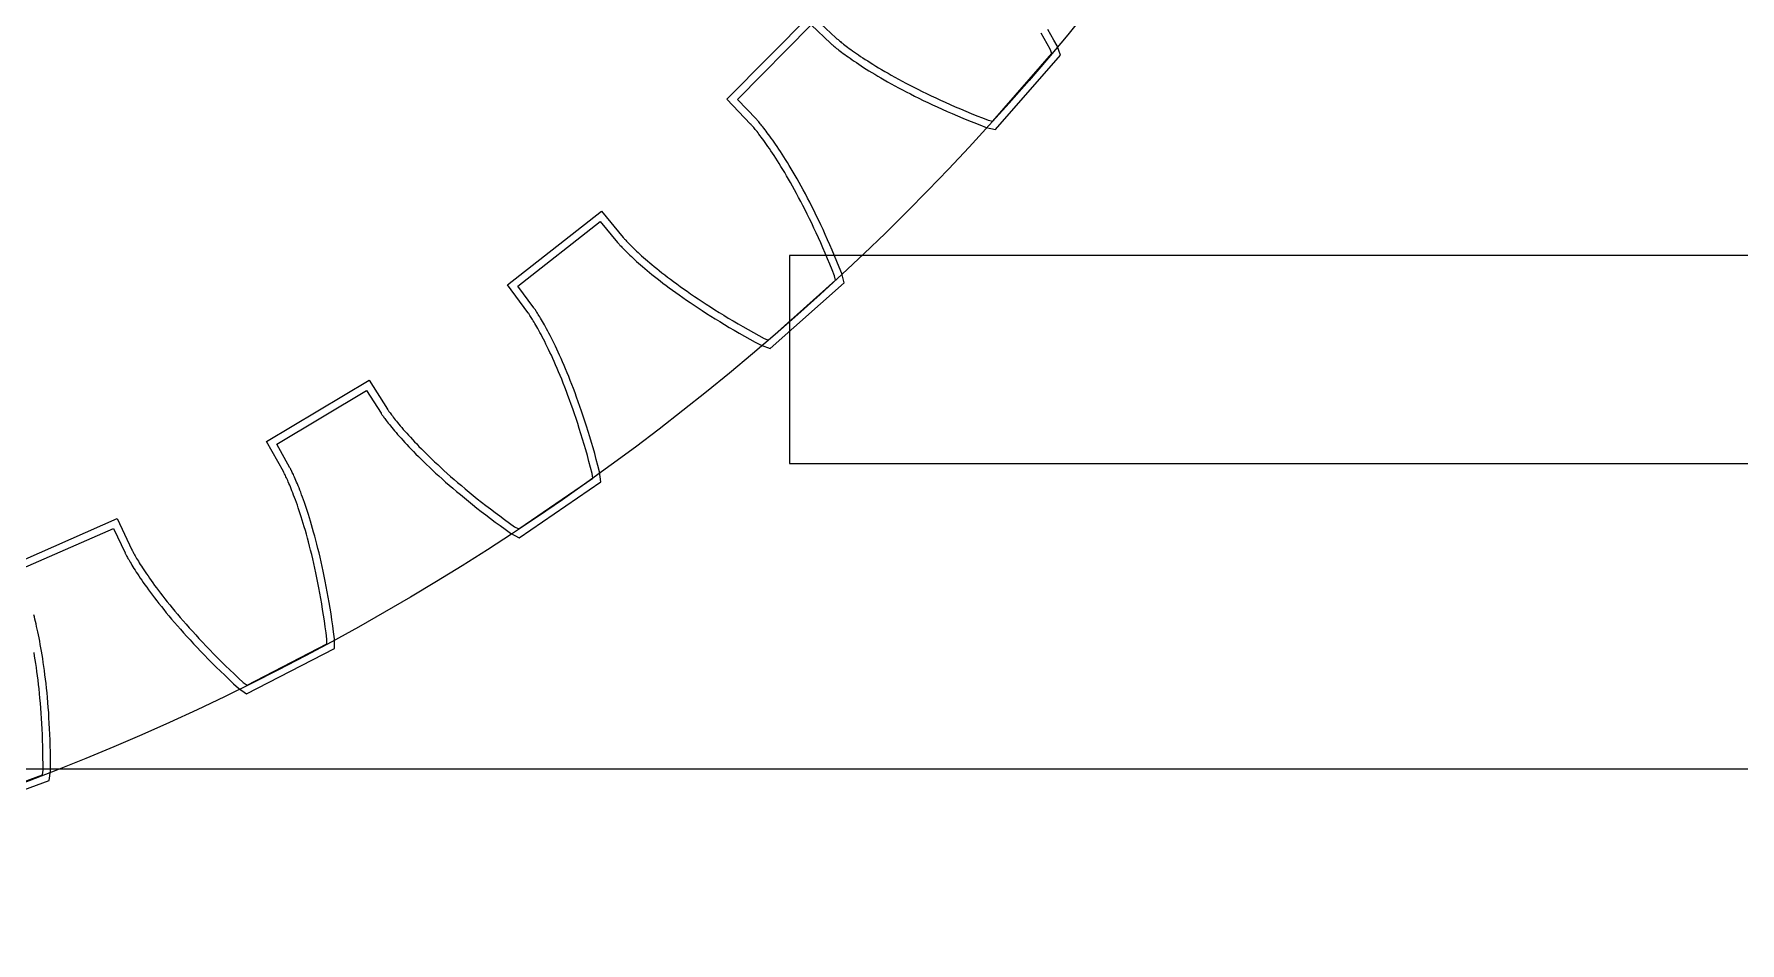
# Model space of a CAD drawing. Header units: inches. Extents: x -44 to 82, y -33 to 33.
# Drawn here: x 11.8 to 34.38, y -33.02 to -21 of the extents above; entities that cross this region are included whole.
import ezdxf

# ---------------------------------------------------------------- set-up
doc = ezdxf.new("R2010")
doc.units = ezdxf.units.IN
doc.header["$MEASUREMENT"] = 0
for name, color, linetype in [('gearMount', 6, 'Continuous'), ('gearsBot_kerf', 133, 'Continuous'), ('gearsTop', 5, 'Continuous'), ('gearsTop_kerf', 163, 'Continuous'), ('stepperMountTop_kerf', 11, 'Continuous')]:
    doc.layers.add(name, color=color, linetype=linetype)

msp = doc.modelspace()

# ---------------------------------------------------------------- linework, layer by layer
at = {"layer": 'gearMount'}
msp.add_circle((0.001, -0.004), 33.02, dxfattribs=at)
at = {"layer": 'gearsBot_kerf', "lineweight": 18}
for points in [[(11.579, -28.098), (12.848, -27.541), (13.001, -27.864), (13.003, -27.87), (13.006, -27.875), (13.01, -27.883), (13.015, -27.891), (13.02, -27.901), (13.026, -27.912), (13.033, -27.925), (13.04, -27.939), (13.049, -27.953), (13.058, -27.97), (13.068, -27.987), (13.08, -28.006), (13.092, -28.025), (13.104, -28.046), (13.118, -28.069), (13.133, -28.092), (13.149, -28.117), (13.166, -28.142), (13.184, -28.169), (13.202, -28.197), (13.222, -28.226), (13.243, -28.256), (13.265, -28.287), (13.288, -28.319), (13.312, -28.353), (13.338, -28.387), (13.364, -28.422), (13.392, -28.459), (13.42, -28.496), (13.45, -28.534), (13.482, -28.574), (13.514, -28.614), (13.547, -28.655), (13.582, -28.697), (13.618, -28.74), (13.656, -28.784), (13.694, -28.829), (13.734, -28.874), (13.776, -28.921), (13.818, -28.968), (13.862, -29.016), (13.907, -29.065), (13.954, -29.115), (14.002, -29.165), (14.051, -29.216), (14.102, -29.268), (14.154, -29.321), (14.208, -29.374), (14.263, -29.428), (14.32, -29.483), (14.378, -29.538), (14.437, -29.594), (14.503, -29.655), (14.61, -29.728), (15.772, -29.128), (15.774, -28.999), (15.762, -28.91), (15.751, -28.829), (15.74, -28.749), (15.728, -28.672), (15.716, -28.596), (15.704, -28.521), (15.691, -28.448), (15.678, -28.377), (15.665, -28.307), (15.652, -28.238), (15.638, -28.172), (15.625, -28.106), (15.611, -28.043), (15.597, -27.981), (15.583, -27.92), (15.569, -27.861), (15.555, -27.804), (15.541, -27.748), (15.527, -27.694), (15.512, -27.641), (15.498, -27.59), (15.484, -27.54), (15.47, -27.492), (15.456, -27.445), (15.443, -27.4), (15.429, -27.356), (15.415, -27.314), (15.402, -27.274), (15.389, -27.235), (15.376, -27.197), (15.363, -27.161), (15.351, -27.127), (15.339, -27.094), (15.327, -27.062), (15.315, -27.032), (15.304, -27.004), (15.293, -26.977), (15.283, -26.951), (15.273, -26.927), (15.263, -26.904), (15.254, -26.883), (15.245, -26.863), (15.237, -26.845), (15.229, -26.828), (15.222, -26.812), (15.215, -26.798), (15.209, -26.785), (15.203, -26.774), (15.198, -26.764), (15.194, -26.755), (15.19, -26.748), (15.187, -26.742), (15.184, -26.737), (15.009, -26.426), (16.198, -25.713), (16.39, -26.015), (16.393, -26.02), (16.397, -26.026), (16.402, -26.032), (16.407, -26.04), (16.414, -26.05), (16.421, -26.06), (16.429, -26.071), (16.439, -26.084), (16.449, -26.098), (16.46, -26.113), (16.473, -26.129), (16.486, -26.146), (16.5, -26.164), (16.516, -26.183), (16.532, -26.203), (16.55, -26.225), (16.569, -26.247), (16.589, -26.27), (16.61, -26.295), (16.632, -26.32), (16.655, -26.346), (16.68, -26.374), (16.705, -26.402), (16.732, -26.431), (16.76, -26.461), (16.79, -26.492), (16.821, -26.523), (16.852, -26.556), (16.886, -26.589), (16.92, -26.624), (16.956, -26.659), (16.993, -26.695), (17.032, -26.731), (17.071, -26.769), (17.113, -26.807), (17.155, -26.846), (17.199, -26.885), (17.245, -26.926), (17.291, -26.966), (17.339, -27.008), (17.389, -27.05), (17.44, -27.093), (17.493, -27.136), (17.546, -27.18), (17.602, -27.225), (17.659, -27.27), (17.717, -27.316), (17.777, -27.362), (17.839, -27.408), (17.901, -27.456), (17.966, -27.503), (18.032, -27.551), (18.105, -27.603), (18.22, -27.663), (19.298, -26.922), (19.284, -26.793), (19.261, -26.706), (19.24, -26.627), (19.219, -26.55), (19.197, -26.475), (19.176, -26.401), (19.154, -26.328), (19.132, -26.257), (19.111, -26.188), (19.089, -26.12), (19.067, -26.054), (19.045, -25.99), (19.024, -25.927), (19.002, -25.865), (18.98, -25.805), (18.959, -25.747), (18.938, -25.69), (18.916, -25.635), (18.895, -25.581), (18.875, -25.529), (18.854, -25.479), (18.834, -25.43), (18.813, -25.382), (18.793, -25.336), (18.774, -25.292), (18.754, -25.249), (18.735, -25.207), (18.717, -25.167), (18.698, -25.129), (18.681, -25.092), (18.663, -25.056), (18.646, -25.022), (18.629, -24.989), (18.613, -24.958), (18.597, -24.928), (18.582, -24.9), (18.568, -24.873), (18.553, -24.847), (18.54, -24.823), (18.527, -24.801), (18.514, -24.779), (18.503, -24.759), (18.491, -24.741), (18.481, -24.724), (18.471, -24.708), (18.462, -24.693), (18.454, -24.68), (18.446, -24.668), (18.439, -24.658), (18.433, -24.648), (18.427, -24.64), (18.422, -24.633), (18.419, -24.628), (18.415, -24.623), (18.202, -24.336), (19.293, -23.481), (19.521, -23.756), (19.525, -23.761), (19.529, -23.766), (19.535, -23.772), (19.541, -23.779), (19.549, -23.787), (19.557, -23.796), (19.567, -23.807), (19.578, -23.818), (19.59, -23.831), (19.603, -23.844), (19.617, -23.858), (19.632, -23.873), (19.649, -23.89), (19.667, -23.907), (19.686, -23.925), (19.706, -23.944), (19.727, -23.964), (19.75, -23.984), (19.774, -24.006), (19.799, -24.028), (19.825, -24.051), (19.853, -24.075), (19.882, -24.1), (19.913, -24.125), (19.944, -24.152), (19.977, -24.179), (20.012, -24.206), (20.047, -24.235), (20.085, -24.264), (20.123, -24.293), (20.163, -24.324), (20.204, -24.355), (20.247, -24.386), (20.291, -24.418), (20.337, -24.451), (20.384, -24.484), (20.433, -24.518), (20.483, -24.552), (20.534, -24.587), (20.587, -24.622), (20.642, -24.658), (20.698, -24.694), (20.755, -24.73), (20.814, -24.767), (20.875, -24.804), (20.937, -24.842), (21.001, -24.88), (21.066, -24.918), (21.133, -24.957), (21.201, -24.996), (21.271, -25.035), (21.342, -25.074), (21.422, -25.117), (21.543, -25.161), (22.52, -24.291), (22.489, -24.165), (22.456, -24.082), (22.425, -24.006), (22.394, -23.932), (22.363, -23.86), (22.333, -23.789), (22.302, -23.72), (22.272, -23.652), (22.242, -23.586), (22.212, -23.522), (22.182, -23.459), (22.152, -23.398), (22.123, -23.338), (22.094, -23.28), (22.065, -23.223), (22.036, -23.168), (22.008, -23.114), (21.98, -23.062), (21.952, -23.012), (21.925, -22.963), (21.898, -22.915), (21.872, -22.869), (21.846, -22.824), (21.82, -22.781), (21.795, -22.739), (21.771, -22.699), (21.747, -22.66), (21.723, -22.623), (21.7, -22.587), (21.678, -22.553), (21.656, -22.52), (21.635, -22.488), (21.614, -22.457), (21.594, -22.429), (21.575, -22.401), (21.556, -22.375), (21.538, -22.35), (21.521, -22.326), (21.504, -22.304), (21.489, -22.283), (21.474, -22.264), (21.459, -22.245), (21.446, -22.228), (21.433, -22.213), (21.422, -22.198), (21.411, -22.185), (21.401, -22.173), (21.392, -22.162), (21.383, -22.152), (21.376, -22.144), (21.37, -22.137), (21.364, -22.131), (21.36, -22.126), (21.356, -22.121), (21.108, -21.863), (22.083, -20.878), (22.344, -21.122), (22.348, -21.126), (22.353, -21.131), (22.36, -21.136), (22.367, -21.142), (22.375, -21.15), (22.385, -21.158), (22.396, -21.167), (22.408, -21.177), (22.422, -21.188), (22.436, -21.199), (22.452, -21.212), (22.469, -21.225), (22.488, -21.239), (22.508, -21.254), (22.529, -21.269), (22.551, -21.285), (22.575, -21.302), (22.6, -21.32), (22.626, -21.338), (22.654, -21.357), (22.683, -21.377), (22.714, -21.397), (22.745, -21.418), (22.779, -21.44), (22.814, -21.462), (22.85, -21.484), (22.887, -21.507), (22.926, -21.531), (22.967, -21.555), (23.009, -21.58), (23.052, -21.605), (23.097, -21.63), (23.144, -21.656), (23.191, -21.683), (23.241, -21.709), (23.292, -21.736), (23.344, -21.764), (23.398, -21.791), (23.453, -21.819), (23.51, -21.848), (23.569, -21.876), (23.629, -21.905), (23.691, -21.934), (23.754, -21.963), (23.819, -21.993), (23.885, -22.022), (23.953, -22.052), (24.022, -22.082), (24.093, -22.112), (24.166, -22.141), (24.24, -22.171), (24.316, -22.202), (24.4, -22.234), (24.526, -22.263), (25.386, -21.278), (25.34, -21.156), (25.297, -21.078), (25.256, -21.007), (25.217, -20.937)], [(10.769, -31.325), (11.997, -30.875), (12.016, -30.747), (12.015, -30.657), (12.014, -30.575), (12.013, -30.495), (12.011, -30.417), (12.009, -30.34), (12.006, -30.264), (12.002, -30.19), (11.998, -30.118), (11.994, -30.047), (11.99, -29.977), (11.985, -29.909), (11.979, -29.843), (11.974, -29.778), (11.968, -29.715), (11.961, -29.653), (11.955, -29.593), (11.948, -29.534), (11.941, -29.477), (11.934, -29.421), (11.926, -29.367), (11.919, -29.314), (11.911, -29.263), (11.903, -29.214), (11.895, -29.166), (11.887, -29.119), (11.879, -29.074), (11.871, -29.031), (11.863, -28.989), (11.855, -28.949), (11.847, -28.91), (11.838, -28.873), (11.83, -28.837), (11.823, -28.803), (11.815, -28.77), (11.807, -28.739), (11.8, -28.709), (11.792, -28.681)]]:
    msp.add_lwpolyline(points, dxfattribs=at)
at = {"layer": 'gearsTop', "lineweight": 18}
for points in [[(11.45, -28.046), (12.897, -27.41), (13.091, -27.821), (13.093, -27.825), (13.095, -27.83), (13.099, -27.837), (13.103, -27.845), (13.108, -27.854), (13.114, -27.865), (13.12, -27.876), (13.128, -27.889), (13.136, -27.904), (13.145, -27.919), (13.154, -27.936), (13.165, -27.954), (13.177, -27.973), (13.189, -27.994), (13.203, -28.015), (13.217, -28.038), (13.233, -28.062), (13.249, -28.087), (13.267, -28.113), (13.285, -28.141), (13.305, -28.169), (13.325, -28.199), (13.347, -28.229), (13.369, -28.261), (13.393, -28.294), (13.418, -28.327), (13.444, -28.362), (13.471, -28.398), (13.5, -28.435), (13.529, -28.473), (13.56, -28.511), (13.592, -28.551), (13.625, -28.592), (13.659, -28.633), (13.695, -28.676), (13.732, -28.719), (13.77, -28.763), (13.809, -28.808), (13.85, -28.854), (13.892, -28.901), (13.936, -28.949), (13.98, -28.997), (14.027, -29.046), (14.074, -29.096), (14.123, -29.147), (14.173, -29.198), (14.225, -29.25), (14.278, -29.303), (14.333, -29.356), (14.389, -29.41), (14.446, -29.465), (14.505, -29.521), (14.566, -29.577), (14.617, -29.612), (15.673, -29.067), (15.674, -29.005), (15.663, -28.923), (15.652, -28.843), (15.641, -28.764), (15.629, -28.687), (15.617, -28.612), (15.605, -28.538), (15.593, -28.465), (15.58, -28.395), (15.567, -28.325), (15.554, -28.258), (15.54, -28.192), (15.527, -28.127), (15.513, -28.064), (15.5, -28.003), (15.486, -27.943), (15.472, -27.885), (15.458, -27.828), (15.444, -27.773), (15.43, -27.719), (15.416, -27.667), (15.402, -27.616), (15.388, -27.567), (15.374, -27.52), (15.361, -27.474), (15.347, -27.43), (15.334, -27.387), (15.32, -27.345), (15.307, -27.305), (15.294, -27.267), (15.282, -27.23), (15.269, -27.195), (15.257, -27.161), (15.245, -27.129), (15.233, -27.098), (15.222, -27.069), (15.211, -27.041), (15.201, -27.014), (15.19, -26.989), (15.181, -26.966), (15.171, -26.944), (15.162, -26.923), (15.154, -26.904), (15.146, -26.886), (15.138, -26.87), (15.131, -26.855), (15.125, -26.841), (15.119, -26.829), (15.114, -26.818), (15.109, -26.809), (15.105, -26.801), (15.102, -26.794), (15.099, -26.789), (15.097, -26.785), (14.874, -26.39), (16.231, -25.578), (16.474, -25.961), (16.476, -25.965), (16.48, -25.97), (16.484, -25.976), (16.489, -25.983), (16.495, -25.992), (16.502, -26.001), (16.51, -26.012), (16.519, -26.024), (16.529, -26.038), (16.54, -26.052), (16.552, -26.067), (16.565, -26.084), (16.579, -26.101), (16.594, -26.12), (16.61, -26.14), (16.627, -26.161), (16.645, -26.182), (16.665, -26.205), (16.685, -26.229), (16.707, -26.254), (16.73, -26.28), (16.754, -26.306), (16.779, -26.334), (16.805, -26.363), (16.833, -26.392), (16.862, -26.422), (16.892, -26.454), (16.924, -26.486), (16.956, -26.519), (16.99, -26.553), (17.026, -26.587), (17.062, -26.623), (17.1, -26.659), (17.14, -26.696), (17.18, -26.733), (17.222, -26.772), (17.266, -26.811), (17.311, -26.851), (17.357, -26.891), (17.404, -26.932), (17.454, -26.974), (17.504, -27.016), (17.556, -27.059), (17.609, -27.103), (17.664, -27.147), (17.721, -27.192), (17.778, -27.237), (17.838, -27.282), (17.899, -27.329), (17.961, -27.375), (18.025, -27.422), (18.09, -27.47), (18.157, -27.518), (18.213, -27.547), (19.192, -26.874), (19.185, -26.812), (19.164, -26.732), (19.143, -26.654), (19.122, -26.577), (19.101, -26.502), (19.08, -26.429), (19.058, -26.357), (19.037, -26.287), (19.015, -26.218), (18.994, -26.151), (18.972, -26.086), (18.951, -26.022), (18.929, -25.959), (18.908, -25.899), (18.886, -25.84), (18.865, -25.782), (18.844, -25.726), (18.823, -25.671), (18.802, -25.618), (18.782, -25.567), (18.761, -25.517), (18.741, -25.468), (18.721, -25.422), (18.702, -25.376), (18.682, -25.332), (18.663, -25.29), (18.645, -25.249), (18.626, -25.21), (18.608, -25.172), (18.591, -25.135), (18.573, -25.1), (18.557, -25.067), (18.54, -25.035), (18.525, -25.004), (18.509, -24.975), (18.494, -24.947), (18.48, -24.921), (18.466, -24.896), (18.453, -24.873), (18.44, -24.851), (18.428, -24.83), (18.417, -24.811), (18.406, -24.793), (18.396, -24.776), (18.386, -24.761), (18.378, -24.747), (18.369, -24.734), (18.362, -24.723), (18.356, -24.713), (18.35, -24.704), (18.345, -24.697), (18.34, -24.691), (18.337, -24.686), (18.334, -24.682), (18.064, -24.318), (19.308, -23.342), (19.597, -23.692), (19.6, -23.695), (19.604, -23.699), (19.609, -23.705), (19.615, -23.712), (19.622, -23.719), (19.63, -23.728), (19.64, -23.738), (19.65, -23.749), (19.661, -23.761), (19.674, -23.774), (19.688, -23.787), (19.703, -23.802), (19.719, -23.818), (19.736, -23.835), (19.754, -23.852), (19.774, -23.871), (19.795, -23.89), (19.817, -23.91), (19.84, -23.931), (19.865, -23.953), (19.891, -23.976), (19.918, -23.999), (19.947, -24.024), (19.977, -24.049), (20.008, -24.074), (20.04, -24.101), (20.074, -24.128), (20.109, -24.156), (20.146, -24.185), (20.184, -24.214), (20.223, -24.244), (20.264, -24.274), (20.306, -24.305), (20.35, -24.337), (20.395, -24.369), (20.442, -24.402), (20.489, -24.436), (20.539, -24.469), (20.59, -24.504), (20.642, -24.539), (20.696, -24.574), (20.752, -24.61), (20.809, -24.646), (20.867, -24.682), (20.927, -24.719), (20.988, -24.756), (21.052, -24.794), (21.116, -24.832), (21.182, -24.87), (21.25, -24.908), (21.319, -24.947), (21.39, -24.986), (21.463, -25.025), (21.521, -25.047), (22.408, -24.257), (22.394, -24.196), (22.363, -24.119), (22.332, -24.044), (22.302, -23.971), (22.272, -23.899), (22.241, -23.829), (22.211, -23.761), (22.181, -23.694), (22.151, -23.628), (22.121, -23.565), (22.092, -23.502), (22.062, -23.442), (22.033, -23.382), (22.004, -23.325), (21.976, -23.269), (21.947, -23.214), (21.919, -23.161), (21.892, -23.11), (21.865, -23.06), (21.838, -23.011), (21.811, -22.964), (21.785, -22.919), (21.759, -22.875), (21.734, -22.832), (21.71, -22.791), (21.685, -22.752), (21.662, -22.713), (21.639, -22.677), (21.616, -22.641), (21.594, -22.607), (21.573, -22.575), (21.552, -22.544), (21.531, -22.514), (21.512, -22.486), (21.493, -22.459), (21.475, -22.433), (21.457, -22.409), (21.44, -22.386), (21.424, -22.364), (21.409, -22.344), (21.394, -22.325), (21.381, -22.307), (21.368, -22.29), (21.356, -22.275), (21.344, -22.261), (21.334, -22.249), (21.324, -22.237), (21.315, -22.227), (21.308, -22.218), (21.301, -22.21), (21.295, -22.203), (21.29, -22.197), (21.286, -22.193), (21.283, -22.19), (20.969, -21.862), (22.081, -20.738), (22.412, -21.049), (22.415, -21.052), (22.42, -21.056), (22.425, -21.061), (22.432, -21.066), (22.44, -21.073), (22.449, -21.081), (22.46, -21.09), (22.471, -21.099), (22.484, -21.109), (22.498, -21.12), (22.513, -21.133), (22.53, -21.145), (22.548, -21.159), (22.567, -21.173), (22.588, -21.188), (22.609, -21.204), (22.633, -21.221), (22.657, -21.238), (22.683, -21.256), (22.71, -21.275), (22.739, -21.294), (22.769, -21.314), (22.8, -21.334), (22.833, -21.355), (22.867, -21.377), (22.902, -21.399), (22.939, -21.422), (22.978, -21.445), (23.018, -21.469), (23.059, -21.493), (23.102, -21.518), (23.146, -21.543), (23.192, -21.569), (23.239, -21.595), (23.288, -21.621), (23.338, -21.648), (23.39, -21.675), (23.443, -21.702), (23.498, -21.73), (23.555, -21.758), (23.612, -21.786), (23.672, -21.815), (23.733, -21.843), (23.795, -21.872), (23.86, -21.901), (23.925, -21.931), (23.993, -21.96), (24.061, -21.99), (24.132, -22.019), (24.204, -22.049), (24.277, -22.079), (24.353, -22.108), (24.43, -22.138), (24.49, -22.152), (25.271, -21.257), (25.249, -21.198), (25.209, -21.126), (25.17, -21.056), (25.13, -20.987)], [(10.791, -31.21), (11.907, -30.802), (11.916, -30.74), (11.915, -30.658), (11.914, -30.577), (11.913, -30.498), (11.911, -30.42), (11.909, -30.343), (11.906, -30.268), (11.902, -30.195), (11.899, -30.123), (11.894, -30.053), (11.89, -29.984), (11.885, -29.917), (11.88, -29.851), (11.874, -29.787), (11.868, -29.724), (11.862, -29.663), (11.855, -29.604), (11.849, -29.546), (11.842, -29.489), (11.835, -29.434), (11.827, -29.381), (11.82, -29.329), (11.812, -29.279), (11.804, -29.23), (11.797, -29.182)]]:
    msp.add_lwpolyline(points, dxfattribs=at)
at = {"layer": 'gearsTop'}
msp.add_circle((0, 0), 23.8, dxfattribs=at)
at = {"layer": 'gearsTop_kerf', "lineweight": 18}
for points in [[(11.579, -28.098), (12.848, -27.541), (13.001, -27.864), (13.003, -27.87), (13.006, -27.875), (13.01, -27.883), (13.015, -27.891), (13.02, -27.901), (13.026, -27.912), (13.033, -27.925), (13.04, -27.939), (13.049, -27.953), (13.058, -27.97), (13.068, -27.987), (13.08, -28.006), (13.092, -28.025), (13.104, -28.046), (13.118, -28.069), (13.133, -28.092), (13.149, -28.117), (13.166, -28.142), (13.184, -28.169), (13.202, -28.197), (13.222, -28.226), (13.243, -28.256), (13.265, -28.287), (13.288, -28.319), (13.312, -28.353), (13.338, -28.387), (13.364, -28.422), (13.392, -28.459), (13.42, -28.496), (13.45, -28.534), (13.482, -28.574), (13.514, -28.614), (13.547, -28.655), (13.582, -28.697), (13.618, -28.74), (13.656, -28.784), (13.694, -28.829), (13.734, -28.874), (13.776, -28.921), (13.818, -28.968), (13.862, -29.016), (13.907, -29.065), (13.954, -29.115), (14.002, -29.165), (14.051, -29.216), (14.102, -29.268), (14.154, -29.321), (14.208, -29.374), (14.263, -29.428), (14.32, -29.483), (14.378, -29.538), (14.437, -29.594), (14.503, -29.655), (14.61, -29.728), (15.772, -29.128), (15.774, -28.999), (15.762, -28.91), (15.751, -28.829), (15.74, -28.749), (15.728, -28.672), (15.716, -28.596), (15.704, -28.521), (15.691, -28.448), (15.678, -28.377), (15.665, -28.307), (15.652, -28.238), (15.638, -28.172), (15.625, -28.106), (15.611, -28.043), (15.597, -27.981), (15.583, -27.92), (15.569, -27.861), (15.555, -27.804), (15.541, -27.748), (15.527, -27.694), (15.512, -27.641), (15.498, -27.59), (15.484, -27.54), (15.47, -27.492), (15.456, -27.445), (15.443, -27.4), (15.429, -27.356), (15.415, -27.314), (15.402, -27.274), (15.389, -27.235), (15.376, -27.197), (15.363, -27.161), (15.351, -27.127), (15.339, -27.094), (15.327, -27.062), (15.315, -27.032), (15.304, -27.004), (15.293, -26.977), (15.283, -26.951), (15.273, -26.927), (15.263, -26.904), (15.254, -26.883), (15.245, -26.863), (15.237, -26.845), (15.229, -26.828), (15.222, -26.812), (15.215, -26.798), (15.209, -26.785), (15.203, -26.774), (15.198, -26.764), (15.194, -26.755), (15.19, -26.748), (15.187, -26.742), (15.184, -26.737), (15.009, -26.426), (16.198, -25.713), (16.39, -26.015), (16.393, -26.02), (16.397, -26.026), (16.402, -26.032), (16.407, -26.04), (16.414, -26.05), (16.421, -26.06), (16.429, -26.071), (16.439, -26.084), (16.449, -26.098), (16.46, -26.113), (16.473, -26.129), (16.486, -26.146), (16.5, -26.164), (16.516, -26.183), (16.532, -26.203), (16.55, -26.225), (16.569, -26.247), (16.589, -26.27), (16.61, -26.295), (16.632, -26.32), (16.655, -26.346), (16.68, -26.374), (16.705, -26.402), (16.732, -26.431), (16.76, -26.461), (16.79, -26.492), (16.821, -26.523), (16.852, -26.556), (16.886, -26.589), (16.92, -26.624), (16.956, -26.659), (16.993, -26.695), (17.032, -26.731), (17.071, -26.769), (17.113, -26.807), (17.155, -26.846), (17.199, -26.885), (17.245, -26.926), (17.291, -26.966), (17.339, -27.008), (17.389, -27.05), (17.44, -27.093), (17.493, -27.136), (17.546, -27.18), (17.602, -27.225), (17.659, -27.27), (17.717, -27.316), (17.777, -27.362), (17.839, -27.408), (17.901, -27.456), (17.966, -27.503), (18.032, -27.551), (18.105, -27.603), (18.22, -27.663), (19.298, -26.922), (19.284, -26.793), (19.261, -26.706), (19.24, -26.627), (19.219, -26.55), (19.197, -26.475), (19.176, -26.401), (19.154, -26.328), (19.132, -26.257), (19.111, -26.188), (19.089, -26.12), (19.067, -26.054), (19.045, -25.99), (19.024, -25.927), (19.002, -25.865), (18.98, -25.805), (18.959, -25.747), (18.938, -25.69), (18.916, -25.635), (18.895, -25.581), (18.875, -25.529), (18.854, -25.479), (18.834, -25.43), (18.813, -25.382), (18.793, -25.336), (18.774, -25.292), (18.754, -25.249), (18.735, -25.207), (18.717, -25.167), (18.698, -25.129), (18.681, -25.092), (18.663, -25.056), (18.646, -25.022), (18.629, -24.989), (18.613, -24.958), (18.597, -24.928), (18.582, -24.9), (18.568, -24.873), (18.553, -24.847), (18.54, -24.823), (18.527, -24.801), (18.514, -24.779), (18.503, -24.759), (18.491, -24.741), (18.481, -24.724), (18.471, -24.708), (18.462, -24.693), (18.454, -24.68), (18.446, -24.668), (18.439, -24.658), (18.433, -24.648), (18.427, -24.64), (18.422, -24.633), (18.419, -24.628), (18.415, -24.623), (18.202, -24.336), (19.293, -23.481), (19.521, -23.756), (19.525, -23.761), (19.529, -23.766), (19.535, -23.772), (19.541, -23.779), (19.549, -23.787), (19.557, -23.796), (19.567, -23.807), (19.578, -23.818), (19.59, -23.831), (19.603, -23.844), (19.617, -23.858), (19.632, -23.873), (19.649, -23.89), (19.667, -23.907), (19.686, -23.925), (19.706, -23.944), (19.727, -23.964), (19.75, -23.984), (19.774, -24.006), (19.799, -24.028), (19.825, -24.051), (19.853, -24.075), (19.882, -24.1), (19.913, -24.125), (19.944, -24.152), (19.977, -24.179), (20.012, -24.206), (20.047, -24.235), (20.085, -24.264), (20.123, -24.293), (20.163, -24.324), (20.204, -24.355), (20.247, -24.386), (20.291, -24.418), (20.337, -24.451), (20.384, -24.484), (20.433, -24.518), (20.483, -24.552), (20.534, -24.587), (20.587, -24.622), (20.642, -24.658), (20.698, -24.694), (20.755, -24.73), (20.814, -24.767), (20.875, -24.804), (20.937, -24.842), (21.001, -24.88), (21.066, -24.918), (21.133, -24.957), (21.201, -24.996), (21.271, -25.035), (21.342, -25.074), (21.422, -25.117), (21.543, -25.161), (22.52, -24.291), (22.489, -24.165), (22.456, -24.082), (22.425, -24.006), (22.394, -23.932), (22.363, -23.86), (22.333, -23.789), (22.302, -23.72), (22.272, -23.652), (22.242, -23.586), (22.212, -23.522), (22.182, -23.459), (22.152, -23.398), (22.123, -23.338), (22.094, -23.28), (22.065, -23.223), (22.036, -23.168), (22.008, -23.114), (21.98, -23.062), (21.952, -23.012), (21.925, -22.963), (21.898, -22.915), (21.872, -22.869), (21.846, -22.824), (21.82, -22.781), (21.795, -22.739), (21.771, -22.699), (21.747, -22.66), (21.723, -22.623), (21.7, -22.587), (21.678, -22.553), (21.656, -22.52), (21.635, -22.488), (21.614, -22.457), (21.594, -22.429), (21.575, -22.401), (21.556, -22.375), (21.538, -22.35), (21.521, -22.326), (21.504, -22.304), (21.489, -22.283), (21.474, -22.264), (21.459, -22.245), (21.446, -22.228), (21.433, -22.213), (21.422, -22.198), (21.411, -22.185), (21.401, -22.173), (21.392, -22.162), (21.383, -22.152), (21.376, -22.144), (21.37, -22.137), (21.364, -22.131), (21.36, -22.126), (21.356, -22.121), (21.108, -21.863), (22.083, -20.878), (22.344, -21.122), (22.348, -21.126), (22.353, -21.131), (22.36, -21.136), (22.367, -21.142), (22.375, -21.15), (22.385, -21.158), (22.396, -21.167), (22.408, -21.177), (22.422, -21.188), (22.436, -21.199), (22.452, -21.212), (22.469, -21.225), (22.488, -21.239), (22.508, -21.254), (22.529, -21.269), (22.551, -21.285), (22.575, -21.302), (22.6, -21.32), (22.626, -21.338), (22.654, -21.357), (22.683, -21.377), (22.714, -21.397), (22.745, -21.418), (22.779, -21.44), (22.814, -21.462), (22.85, -21.484), (22.887, -21.507), (22.926, -21.531), (22.967, -21.555), (23.009, -21.58), (23.052, -21.605), (23.097, -21.63), (23.144, -21.656), (23.191, -21.683), (23.241, -21.709), (23.292, -21.736), (23.344, -21.764), (23.398, -21.791), (23.453, -21.819), (23.51, -21.848), (23.569, -21.876), (23.629, -21.905), (23.691, -21.934), (23.754, -21.963), (23.819, -21.993), (23.885, -22.022), (23.953, -22.052), (24.022, -22.082), (24.093, -22.112), (24.166, -22.141), (24.24, -22.171), (24.316, -22.202), (24.4, -22.234), (24.526, -22.263), (25.386, -21.278), (25.34, -21.156), (25.297, -21.078), (25.256, -21.007), (25.217, -20.937)], [(10.769, -31.325), (11.997, -30.875), (12.016, -30.747), (12.015, -30.657), (12.014, -30.575), (12.013, -30.495), (12.011, -30.417), (12.009, -30.34), (12.006, -30.264), (12.002, -30.19), (11.998, -30.118), (11.994, -30.047), (11.99, -29.977), (11.985, -29.909), (11.979, -29.843), (11.974, -29.778), (11.968, -29.715), (11.961, -29.653), (11.955, -29.593), (11.948, -29.534), (11.941, -29.477), (11.934, -29.421), (11.926, -29.367), (11.919, -29.314), (11.911, -29.263), (11.903, -29.214), (11.895, -29.166), (11.887, -29.119), (11.879, -29.074), (11.871, -29.031), (11.863, -28.989), (11.855, -28.949), (11.847, -28.91), (11.838, -28.873), (11.83, -28.837), (11.823, -28.803), (11.815, -28.77), (11.807, -28.739), (11.8, -28.709), (11.792, -28.681)]]:
    msp.add_lwpolyline(points, dxfattribs=at)
at = {"layer": 'gearsTop_kerf'}
msp.add_circle((0, 0), 23.8, dxfattribs=at)
at = {"layer": 'stepperMountTop_kerf'}
msp.add_lwpolyline([(80.041, -30.725), (-6.041, -30.725), (-8.1, -28.666), (-8.1, -24.034), (-6.041, -21.975), (0, -21.975, 1), (0, 21.975), (-6.041, 21.975), (-8.1, 24.034), (-8.1, 28.666), (-6.041, 30.725), (27.236, 30.725), (46.846, 11.115)], format="xyb", dxfattribs=at)
msp.add_lwpolyline([(21.8, -26.68), (78, -26.68), (78, -23.93), (21.8, -23.93)], close=True, dxfattribs=at)

doc.saveas('drawing.dxf')
